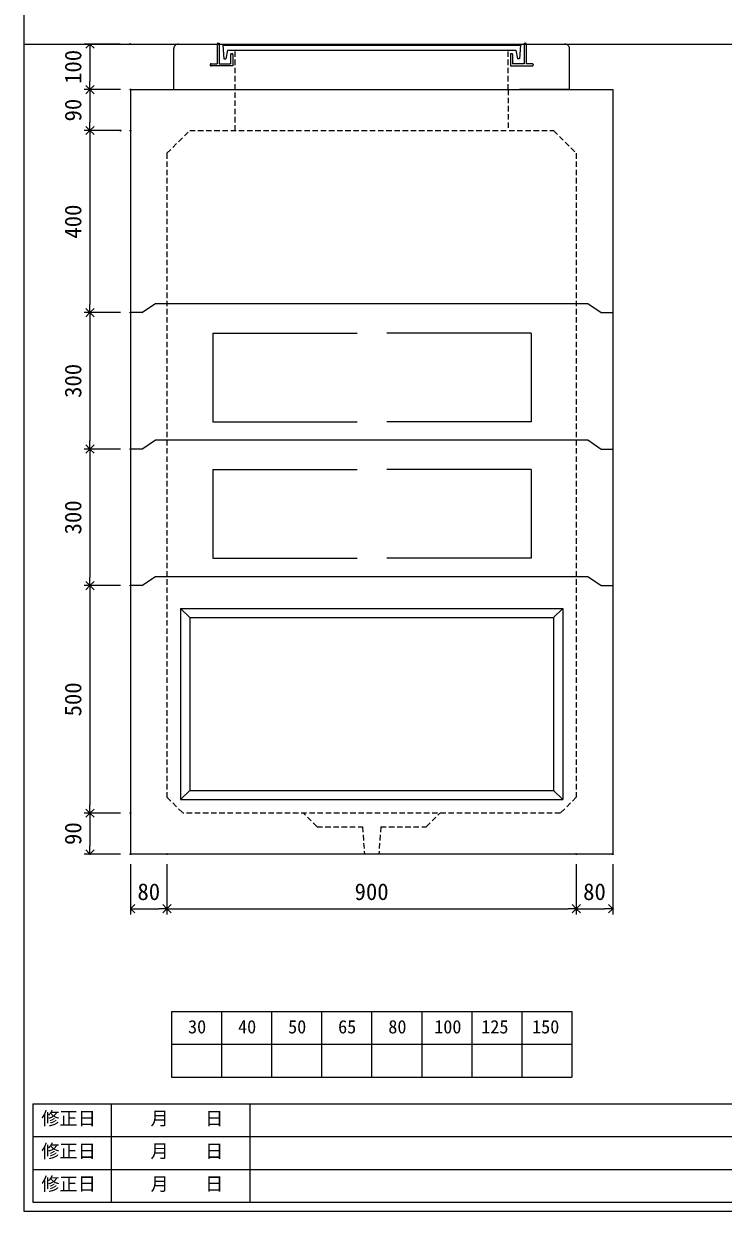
# Model space of a CAD drawing. Units: millimetres, scale not verified. Extents: x -4890 to 4890, y -2297 to 2297.
# Drawn here: x -1230 to 308, y -1978 to 632 of the extents above; entities that cross this region are included whole.
import ezdxf
from ezdxf.enums import TextEntityAlignment as Align

# ---------------------------------------------------------------- set-up
doc = ezdxf.new("R2010")
doc.units = ezdxf.units.MM
doc.header["$LTSCALE"] = 10
doc.header["$PDMODE"] = 32
doc.header["$PDSIZE"] = 2
doc.linetypes.add('DASHED1', pattern=[1.8, 1.2, -0.6])
doc.linetypes.add('USER2', pattern=[50.8, 31.75, -6.35, 6.35, -6.35])
doc.layers.add('0-1_Defpoints', color=7, linetype='Continuous')
for name, color, linetype, lineweight in [('0-2_waku', 7, 'Continuous', 18), ('0-3_gaikei', 7, 'Continuous', 18), ('0-4_kakure', 7, 'DASHED1', 5), ('0-5_sunpou', 7, 'Continuous', 5), ('0-9_uchigawa', 6, 'Continuous', 18), ('0-B_futa', 3, 'Continuous', 18), ('0-C_GL', 4, 'Continuous', 18), ('0-E_文字１', 7, 'Continuous', 18), ('1-3_uchigawa2', 6, 'USER2', 18)]:
    doc.layers.add(name, color=color, linetype=linetype, lineweight=lineweight)
doc.styles.add('ＭＳ ゴシック', font='')
doc.styles.get('ＭＳ ゴシック').set_extended_font_data('MS Gothic')

# ---------------------------------------------------------------- blocks, each defined once
blk = doc.blocks.new('_Open90')
at = {"layer": '0-5_sunpou'}
blk.add_line((0, 0), (-1, 0), dxfattribs=at)
blk.add_lwpolyline([(-0.5, 0.5), (0, 0), (-0.5, -0.5)], dxfattribs=at)
blk = doc.blocks.new('D44')
at = {"layer": '0-1_Defpoints'}
for p in [(452.32, 1604.36), (363, 1104.36), (452.32, 1104.36)]:
    blk.add_point(p, dxfattribs=at)
at = {"layer": '0-5_sunpou'}
for p, q in [((430.32, 1604.36), (350, 1604.36)), ((363, 1586.36), (363, 1122.36)), ((430.32, 1104.36), (350, 1104.36))]:
    blk.add_line(p, q, dxfattribs=at)
at = {"layer": '0-5_sunpou', "xscale": 18, "yscale": 18}
for p, rotation in [((363, 1604.36), 90), ((363, 1104.36), 270)]:
    blk.add_blockref('_Open90', p, dxfattribs=dict(at, rotation=rotation))
at = {"layer": '0-5_sunpou', "style": 'ＭＳ ゴシック'}
blk.add_text('500', height=36.66, rotation=90, dxfattribs=at).set_placement((355, 1316.86), align=Align.BOTTOM_LEFT)
blk = doc.blocks.new('D45')
at = {"layer": '0-1_Defpoints'}
for p in [(452.32, 1104.36), (363, 1014.36), (452.32, 1014.36)]:
    blk.add_point(p, dxfattribs=at)
at = {"layer": '0-5_sunpou'}
for p, q in [((430.32, 1104.36), (350, 1104.36)), ((363, 1086.36), (363, 1032.36)), ((430.32, 1014.36), (350, 1014.36))]:
    blk.add_line(p, q, dxfattribs=at)
at = {"layer": '0-5_sunpou', "xscale": 18, "yscale": 18}
for p, rotation in [((363, 1104.36), 90), ((363, 1014.36), 270)]:
    blk.add_blockref('_Open90', p, dxfattribs=dict(at, rotation=rotation))
at = {"layer": '0-5_sunpou', "style": 'ＭＳ ゴシック'}
blk.add_text('90', height=36.66, rotation=90, dxfattribs=at).set_placement((355, 1034.36), align=Align.BOTTOM_LEFT)
blk = doc.blocks.new('D46')
at = {"layer": '0-1_Defpoints'}
for p in [(452.32, 1014.36), (532.32, 1014.36), (532.32, 894.33)]:
    blk.add_point(p, dxfattribs=at)
at = {"layer": '0-5_sunpou'}
for p, q in [((452.32, 992.36), (452.32, 881.33)), ((532.32, 992.36), (532.32, 881.33)), ((470.32, 894.33), (514.32, 894.33))]:
    blk.add_line(p, q, dxfattribs=at)
at = {"layer": '0-5_sunpou', "xscale": 18, "yscale": 18, "rotation": 180}
blk.add_blockref('_Open90', (452.32, 894.33), dxfattribs=at)
at = {"layer": '0-5_sunpou', "xscale": 18, "yscale": 18}
blk.add_blockref('_Open90', (532.32, 894.33), dxfattribs=at)
at = {"layer": '0-5_sunpou', "style": 'ＭＳ ゴシック'}
blk.add_text('80', height=36.66, dxfattribs=at).set_placement((467.32, 902.33), align=Align.BOTTOM_LEFT)
blk = doc.blocks.new('D47')
at = {"layer": '0-1_Defpoints'}
for p in [(532.32, 1014.36), (1432.32, 1014.36), (1432.32, 894.33)]:
    blk.add_point(p, dxfattribs=at)
at = {"layer": '0-5_sunpou'}
for p, q in [((532.32, 992.36), (532.32, 881.33)), ((1432.32, 992.36), (1432.32, 881.33)), ((550.32, 894.33), (1414.32, 894.33))]:
    blk.add_line(p, q, dxfattribs=at)
at = {"layer": '0-5_sunpou', "xscale": 18, "yscale": 18, "rotation": 180}
blk.add_blockref('_Open90', (532.32, 894.33), dxfattribs=at)
at = {"layer": '0-5_sunpou', "xscale": 18, "yscale": 18}
blk.add_blockref('_Open90', (1432.32, 894.33), dxfattribs=at)
at = {"layer": '0-5_sunpou', "style": 'ＭＳ ゴシック'}
blk.add_text('900', height=36.66, dxfattribs=at).set_placement((944.82, 902.33), align=Align.BOTTOM_LEFT)
blk = doc.blocks.new('D48')
at = {"layer": '0-1_Defpoints'}
for p in [(1432.32, 1014.36), (1512.32, 1014.36), (1512.32, 894.33)]:
    blk.add_point(p, dxfattribs=at)
at = {"layer": '0-5_sunpou'}
for p, q in [((1432.32, 992.36), (1432.32, 881.33)), ((1512.32, 992.36), (1512.32, 881.33)), ((1450.32, 894.33), (1494.32, 894.33))]:
    blk.add_line(p, q, dxfattribs=at)
at = {"layer": '0-5_sunpou', "xscale": 18, "yscale": 18, "rotation": 180}
blk.add_blockref('_Open90', (1432.32, 894.33), dxfattribs=at)
at = {"layer": '0-5_sunpou', "xscale": 18, "yscale": 18}
blk.add_blockref('_Open90', (1512.32, 894.33), dxfattribs=at)
at = {"layer": '0-5_sunpou', "style": 'ＭＳ ゴシック'}
blk.add_text('80', height=36.66, dxfattribs=at).set_placement((1447.32, 902.33), align=Align.BOTTOM_LEFT)
blk = doc.blocks.new('D49')
at = {"layer": '0-1_Defpoints'}
for p in [(451.54, 2794.36), (363, 2694.36), (452.32, 2694.36)]:
    blk.add_point(p, dxfattribs=at)
at = {"layer": '0-5_sunpou'}
for p, q in [((429.54, 2794.36), (350, 2794.36)), ((363, 2776.36), (363, 2712.36)), ((430.32, 2694.36), (350, 2694.36))]:
    blk.add_line(p, q, dxfattribs=at)
at = {"layer": '0-5_sunpou', "xscale": 18, "yscale": 18}
for p, rotation in [((363, 2794.36), 90), ((363, 2694.36), 270)]:
    blk.add_blockref('_Open90', p, dxfattribs=dict(at, rotation=rotation))
at = {"layer": '0-5_sunpou', "style": 'ＭＳ ゴシック'}
blk.add_text('100', height=36.66, rotation=90, dxfattribs=at).set_placement((355, 2706.86), align=Align.BOTTOM_LEFT)
blk = doc.blocks.new('D50')
at = {"layer": '0-1_Defpoints'}
for p in [(452.32, 2694.36), (363, 2604.36), (452.32, 2604.36)]:
    blk.add_point(p, dxfattribs=at)
at = {"layer": '0-5_sunpou'}
for p, q in [((430.32, 2694.36), (350, 2694.36)), ((363, 2676.36), (363, 2622.36)), ((430.32, 2604.36), (350, 2604.36))]:
    blk.add_line(p, q, dxfattribs=at)
at = {"layer": '0-5_sunpou', "xscale": 18, "yscale": 18}
for p, rotation in [((363, 2694.36), 90), ((363, 2604.36), 270)]:
    blk.add_blockref('_Open90', p, dxfattribs=dict(at, rotation=rotation))
at = {"layer": '0-5_sunpou', "style": 'ＭＳ ゴシック'}
blk.add_text('90', height=36.66, rotation=90, dxfattribs=at).set_placement((355, 2624.36), align=Align.BOTTOM_LEFT)
blk = doc.blocks.new('D51')
at = {"layer": '0-1_Defpoints'}
for p in [(430.32, 2604.36), (363, 2204.36), (452.32, 2204.36)]:
    blk.add_point(p, dxfattribs=at)
at = {"layer": '0-5_sunpou'}
for p, q in [((408.32, 2604.36), (350, 2604.36)), ((363, 2586.36), (363, 2222.36)), ((430.32, 2204.36), (350, 2204.36))]:
    blk.add_line(p, q, dxfattribs=at)
at = {"layer": '0-5_sunpou', "xscale": 18, "yscale": 18}
for p, rotation in [((363, 2604.36), 90), ((363, 2204.36), 270)]:
    blk.add_blockref('_Open90', p, dxfattribs=dict(at, rotation=rotation))
at = {"layer": '0-5_sunpou', "style": 'ＭＳ ゴシック'}
blk.add_text('400', height=36.66, rotation=90, dxfattribs=at).set_placement((355, 2366.86), align=Align.BOTTOM_LEFT)
blk = doc.blocks.new('D52')
at = {"layer": '0-1_Defpoints'}
for p in [(452.32, 2204.36), (363, 1904.36), (452.32, 1904.36)]:
    blk.add_point(p, dxfattribs=at)
at = {"layer": '0-5_sunpou'}
for p, q in [((430.32, 2204.36), (350, 2204.36)), ((363, 2186.36), (363, 1922.36)), ((430.32, 1904.36), (350, 1904.36))]:
    blk.add_line(p, q, dxfattribs=at)
at = {"layer": '0-5_sunpou', "xscale": 18, "yscale": 18}
for p, rotation in [((363, 2204.36), 90), ((363, 1904.36), 270)]:
    blk.add_blockref('_Open90', p, dxfattribs=dict(at, rotation=rotation))
at = {"layer": '0-5_sunpou', "style": 'ＭＳ ゴシック'}
blk.add_text('300', height=36.66, rotation=90, dxfattribs=at).set_placement((355, 2016.86), align=Align.BOTTOM_LEFT)
blk = doc.blocks.new('D53')
at = {"layer": '0-1_Defpoints'}
for p in [(452.32, 1904.36), (363, 1604.36), (452.32, 1604.36)]:
    blk.add_point(p, dxfattribs=at)
at = {"layer": '0-5_sunpou'}
for p, q in [((430.32, 1904.36), (350, 1904.36)), ((363, 1886.36), (363, 1622.36)), ((430.32, 1604.36), (350, 1604.36))]:
    blk.add_line(p, q, dxfattribs=at)
at = {"layer": '0-5_sunpou', "xscale": 18, "yscale": 18}
for p, rotation in [((363, 1904.36), 90), ((363, 1604.36), 270)]:
    blk.add_blockref('_Open90', p, dxfattribs=dict(at, rotation=rotation))
at = {"layer": '0-5_sunpou', "style": 'ＭＳ ゴシック'}
blk.add_text('300', height=36.66, rotation=90, dxfattribs=at).set_placement((355, 1716.86), align=Align.BOTTOM_LEFT)

msp = doc.modelspace()

# ---------------------------------------------------------------- linework, layer by layer
at = {"layer": '0-2_waku'}
for p, q in [((-1229.68, 2296.99), (-1229.68, -1978.01)), ((-1229.68, 2296.99), (-1229.68, -1978.01)), ((-904.68, -1539.01), (-24.68, -1539.01)), ((-904.68, -1539.01), (-904.68, -1683.01)), ((-904.68, -1539.01), (-904.68, -1683.01)), ((-904.68, -1539.01), (-904.68, -1683.01)), ((-904.68, -1539.01), (-904.68, -1683.01)), ((-794.68, -1539.01), (-794.68, -1683.01)), ((-684.68, -1539.01), (-684.68, -1683.01)), ((-684.68, -1539.01), (-684.68, -1683.01)), ((-574.68, -1539.01), (-574.68, -1683.01)), ((-464.68, -1539.01), (-464.68, -1683.01)), ((-354.68, -1539.01), (-354.68, -1683.01)), ((-244.68, -1539.01), (-244.68, -1683.01)), ((-134.68, -1539.01), (-134.68, -1683.01)), ((-24.68, -1539.01), (-24.68, -1683.01)), ((-904.68, -1611.01), (-24.68, -1611.01)), ((-904.68, -1683.01), (-24.68, -1683.01)), ((-1209.68, -1742.01), (-1209.68, -1958.01)), ((-1209.68, -1742.01), (818.32, -1742.01)), ((-1037.18, -1742.01), (-1037.18, -1958.01)), ((-732.18, -1742.01), (-732.18, -1958.01)), ((-732.18, -1742.01), (-732.18, -1958.01)), ((-1209.68, -1814.01), (818.32, -1814.01)), ((-1209.68, -1886.01), (530.32, -1886.01)), ((-1229.68, -1978.01), (4890.32, -1978.01)), ((-1229.68, -1978.01), (4890.32, -1978.01)), ((-1209.68, -1958.01), (818.32, -1958.01))]:
    msp.add_line(p, q, dxfattribs=at)
at = {"layer": '0-3_gaikei'}
for p, q in [((-899.68, 486.99), (-899.68, 576.99)), ((-889.68, 586.99), (-804.69, 586.99)), ((-124.68, 586.99), (-39.68, 586.99)), ((-29.68, 486.99), (-29.68, 576.99)), ((-994.68, 486.99), (65.32, 486.99)), ((-994.68, 486.99), (-994.68, -1193.01)), ((-899.68, 486.99), (-789.68, 486.99)), ((-899.68, 486.99), (-789.68, 486.99)), ((-864.68, 486.99), (-64.68, 486.99)), ((-29.68, 486.99), (-139.68, 486.99)), ((65.32, 486.99), (65.32, -1193.01)), ((-969.68, -3.01), (-939.68, 16.99)), ((-939.68, 16.99), (10.32, 16.99)), ((10.32, 16.99), (40.32, -3.01)), ((-969.68, -3.01), (-994.68, -3.01)), ((40.32, -3.01), (65.32, -3.01)), ((-969.68, -303.01), (-939.68, -283.01)), ((-939.68, -283.01), (10.32, -283.01)), ((10.32, -283.01), (40.32, -303.01)), ((-969.68, -303.01), (-994.68, -303.01)), ((40.32, -303.01), (65.32, -303.01)), ((-969.68, -603.01), (-939.68, -583.01)), ((-939.68, -583.01), (10.32, -583.01)), ((10.32, -583.01), (40.32, -603.01)), ((-969.68, -603.01), (-994.68, -603.01)), ((40.32, -603.01), (65.32, -603.01)), ((65.32, -1193.01), (-994.68, -1193.01))]:
    msp.add_line(p, q, dxfattribs=at)
for centre, radius, start, end in [((-890.26, 577.57), 9.44, 86.47383, 183.52617), ((-39.35, 577.33), 9.68, 358.04251, 91.95749)]:
    msp.add_arc(centre, radius, start, end, dxfattribs=at)
at = {"layer": '0-4_kakure'}
for p, q in [((-764.68, 486.99), (-764.68, 573.49)), ((-164.68, 486.99), (-164.68, 573.49)), ((-764.68, 396.99), (-764.68, 486.99)), ((-164.68, 486.99), (-164.68, 396.99)), ((-914.68, 346.99), (-864.68, 396.99)), ((-864.68, 396.99), (-64.68, 396.99)), ((-64.68, 396.99), (-14.68, 346.99)), ((-914.68, 346.99), (-914.68, -1068.01)), ((-14.68, 346.99), (-14.68, -1068.01)), ((-914.68, -1068.01), (-879.68, -1103.01)), ((-914.68, -1068.01), (-879.68, -1103.01)), ((-14.68, -1068.01), (-49.68, -1103.01)), ((-14.68, -1068.01), (-49.68, -1103.01)), ((-49.68, -1103.01), (-879.68, -1103.01)), ((-49.68, -1103.01), (-879.68, -1103.01)), ((-584.68, -1133.01), (-614.68, -1103.01)), ((-584.68, -1133.01), (-614.68, -1103.01)), ((-344.68, -1133.01), (-314.68, -1103.01)), ((-344.68, -1133.01), (-314.68, -1103.01)), ((-584.68, -1133.01), (-484.68, -1133.01)), ((-584.68, -1133.01), (-484.68, -1133.01)), ((-484.68, -1133.01), (-480.68, -1193.01)), ((-484.68, -1133.01), (-480.68, -1193.01)), ((-444.68, -1133.01), (-448.68, -1193.01)), ((-444.68, -1133.01), (-448.68, -1193.01)), ((-444.68, -1133.01), (-344.68, -1133.01)), ((-444.68, -1133.01), (-344.68, -1133.01))]:
    msp.add_line(p, q, dxfattribs=at)
at = {"layer": '0-9_uchigawa'}
for p, q in [((-884.68, -653.01), (-884.68, -1073.01)), ((-884.68, -653.01), (-464.68, -653.01)), ((-884.68, -653.01), (-864.68, -673.01)), ((-884.68, -653.01), (-884.68, -1073.01)), ((-884.68, -653.01), (-464.68, -653.01)), ((-884.68, -653.01), (-864.68, -673.01)), ((-864.68, -673.01), (-864.68, -1053.01)), ((-864.68, -673.01), (-464.68, -673.01)), ((-864.68, -673.01), (-464.68, -673.01)), ((-864.68, -673.01), (-864.68, -1053.01)), ((-864.68, -673.01), (-464.68, -673.01)), ((-864.68, -673.01), (-464.68, -673.01)), ((-464.68, -653.01), (-44.68, -653.01)), ((-464.68, -653.01), (-44.68, -653.01)), ((-464.68, -653.01), (-44.68, -653.01)), ((-464.68, -653.01), (-44.68, -653.01)), ((-464.68, -673.01), (-64.68, -673.01)), ((-464.68, -673.01), (-64.68, -673.01)), ((-44.68, -653.01), (-64.68, -673.01)), ((-44.68, -653.01), (-64.68, -673.01)), ((-64.68, -673.01), (-64.68, -1053.01)), ((-64.68, -673.01), (-64.68, -1053.01)), ((-44.68, -653.01), (-44.68, -1073.01)), ((-44.68, -653.01), (-44.68, -1073.01)), ((-864.68, -1053.01), (-884.68, -1073.01)), ((-864.68, -1053.01), (-884.68, -1073.01)), ((-864.68, -1053.01), (-464.68, -1053.01)), ((-864.68, -1053.01), (-464.68, -1053.01)), ((-464.68, -1053.01), (-64.68, -1053.01)), ((-464.68, -1053.01), (-64.68, -1053.01)), ((-64.68, -1053.01), (-44.68, -1073.01)), ((-64.68, -1053.01), (-44.68, -1073.01)), ((-884.68, -1073.01), (-464.68, -1073.01)), ((-884.68, -1073.01), (-464.68, -1073.01)), ((-464.68, -1073.01), (-44.68, -1073.01)), ((-464.68, -1073.01), (-44.68, -1073.01))]:
    msp.add_line(p, q, dxfattribs=at)
at = {"layer": '0-B_futa'}
for p, q in [((-804.69, 586.99), (-804.69, 543.99)), ((-802.69, 588.99), (-799.69, 588.99)), ((-799.69, 588.99), (-799.69, 543.99)), ((-791.87, 584.49), (-137.54, 584.49)), ((-791.87, 584.49), (-789.38, 554.49)), ((-137.54, 584.49), (-139.79, 554.49)), ((-129.68, 588.99), (-129.68, 543.99)), ((-129.68, 588.99), (-126.68, 588.99)), ((-124.68, 586.99), (-124.68, 543.99)), ((-789.38, 554.49), (-785.67, 554.49)), ((-781.35, 573.49), (-785.67, 554.49)), ((-781.35, 573.49), (-148.02, 573.49)), ((-774.69, 563.99), (-774.69, 543.99)), ((-772.69, 565.99), (-771.69, 565.99)), ((-769.69, 563.99), (-769.69, 538.99)), ((-159.68, 563.99), (-159.68, 538.99)), ((-156.68, 565.99), (-157.68, 565.99)), ((-154.68, 563.99), (-154.68, 543.99)), ((-148.02, 573.49), (-143.7, 554.49)), ((-139.79, 554.49), (-143.7, 554.49)), ((-819.69, 541.99), (-819.69, 540.99)), ((-817.69, 543.99), (-804.69, 543.99)), ((-769.69, 538.99), (-817.69, 538.99)), ((-799.69, 543.99), (-774.69, 543.99)), ((-159.68, 538.99), (-111.68, 538.99)), ((-129.68, 543.99), (-154.68, 543.99)), ((-111.68, 543.99), (-124.68, 543.99)), ((-109.68, 541.99), (-109.68, 540.99))]:
    msp.add_line(p, q, dxfattribs=at)
for centre, start, end in [((-802.69, 586.99), 90, 180), ((-126.68, 586.99), 0, 90), ((-772.69, 563.99), 90, 180), ((-771.69, 563.99), 0, 90), ((-157.68, 563.99), 90, 180), ((-156.68, 563.99), 0, 90), ((-817.69, 541.99), 90, 180), ((-817.69, 540.99), 180, 270), ((-111.68, 541.99), 0, 90), ((-111.68, 540.99), 270, 0)]:
    msp.add_arc(centre, 2, start, end, dxfattribs=at)
at = {"layer": '0-C_GL'}
for p, q in [((-1229.68, 586.99), (4890.32, 586.99)), ((-1229.63, 586.99), (4890.37, 586.99))]:
    msp.add_line(p, q, dxfattribs=at)
at = {"layer": '1-3_uchigawa2'}
for p, q in [((-813.95, -48.01), (-463.95, -48.01)), ((-813.95, -48.01), (-813.95, -243.01)), ((-113.95, -48.01), (-463.95, -48.01)), ((-113.95, -48.01), (-113.95, -243.01)), ((-813.95, -243.01), (-464.68, -243.01)), ((-113.95, -243.01), (-463.22, -243.01)), ((-813.95, -348.01), (-463.95, -348.01)), ((-813.95, -348.01), (-813.95, -543.01)), ((-113.95, -348.01), (-463.95, -348.01)), ((-113.95, -348.01), (-113.95, -543.01)), ((-813.95, -543.01), (-464.68, -543.01)), ((-113.95, -543.01), (-463.22, -543.01))]:
    msp.add_line(p, q, dxfattribs=at)

# ---------------------------------------------------------------- block references
at = {"layer": '0-5_sunpou'}
for name in ['D49', 'D50', 'D51', 'D52', 'D53', 'D44', 'D45', 'D46', 'D47', 'D48']:
    msp.add_blockref(name, (-1447, -2207.37), dxfattribs=at)

# ---------------------------------------------------------------- texts
at = {"layer": '0-E_文字１', "style": 'ＭＳ ゴシック'}
for s, p in [('30', (-868.44, -1596)), ('40', (-758.44, -1596)), ('50', (-648.44, -1596)), ('65', (-538.44, -1596)), ('80', (-428.03, -1596)), ('100', (-327.15, -1596)), ('125', (-223.77, -1596)), ('150', (-112, -1596)), ('修正日', (-1191.03, -1797.3)), ('\u3000\u3000月\u3000\u3000日', (-1030.88, -1797.3)), ('修正日', (-1191.03, -1869.3)), ('\u3000\u3000月\u3000\u3000日', (-1030.88, -1869.3)), ('修正日', (-1191.03, -1941.3)), ('\u3000\u3000月\u3000\u3000日', (-1030.88, -1941.3))]:
    msp.add_text(s, height=29.33, dxfattribs=at).set_placement(p, align=Align.BOTTOM_LEFT)

doc.saveas('drawing.dxf')
